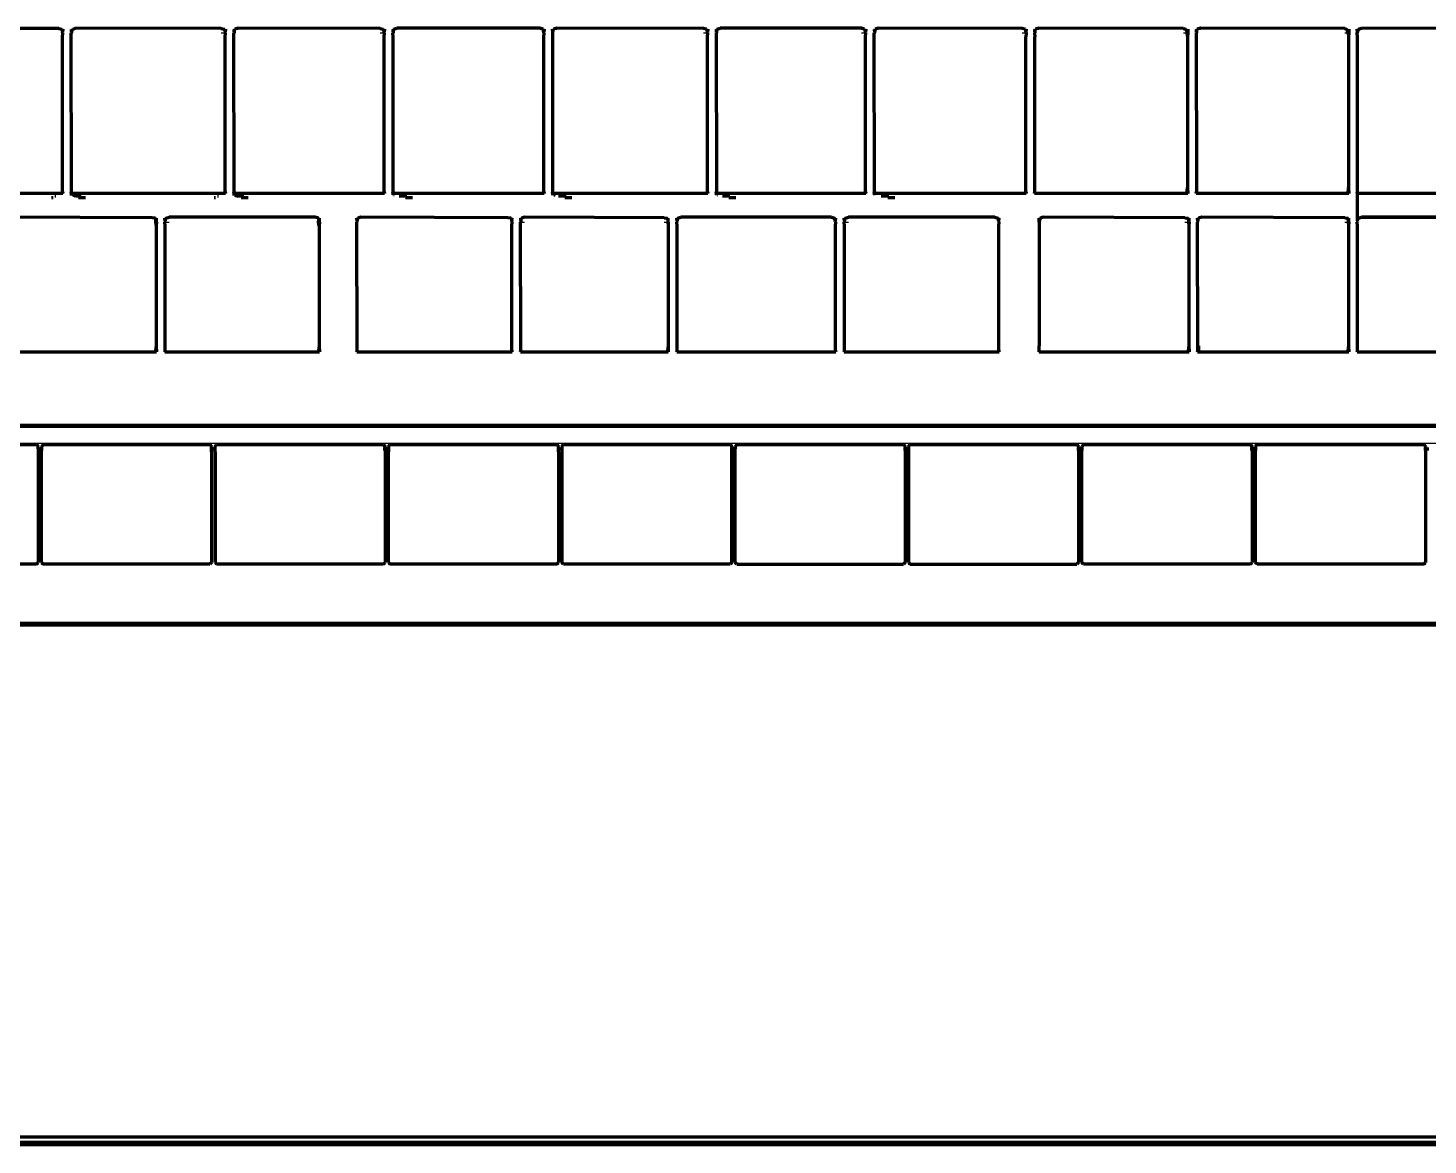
# Model space of a CAD drawing. Header units: millimetres. Extents: x 4307 to 31003, y 2809 to 20009.
# Drawn here: x 10047.6 to 10161.6, y 9454 to 9545 of the extents above; entities that cross this region are included whole.
import ezdxf

# ---------------------------------------------------------------- set-up
doc = ezdxf.new("R2010")
doc.units = ezdxf.units.MM
doc.layers.add('ProfileEdges', color=7, linetype='Continuous')

msp = doc.modelspace()

# ---------------------------------------------------------------- linework, layer by layer
for p, q in [((10050.06, 9544.88), (10050.31, 9544.88)), ((10050.31, 9544.88), (10050.4, 9544.88)), ((10050.4, 9544.54), (10050.31, 9544.54)), ((10051.08, 9544.88), (10051.17, 9544.88)), ((10063.3, 9544.88), (10063.56, 9544.88)), ((10063.64, 9544.54), (10063.3, 9544.54)), ((10063.56, 9544.88), (10063.64, 9544.88)), ((10064.33, 9544.88), (10064.41, 9544.88)), ((10064.41, 9544.88), (10064.67, 9544.88)), ((10076.23, 9544.88), (10076.49, 9544.88)), ((10076.58, 9544.54), (10076.23, 9544.54)), ((10076.49, 9544.88), (10076.58, 9544.88)), ((10077.26, 9544.88), (10077.35, 9544.88)), ((10077.35, 9544.54), (10077.26, 9544.54)), ((10077.35, 9544.88), (10077.6, 9544.88)), ((10089.24, 9544.88), (10089.5, 9544.88)), ((10089.5, 9544.88), (10089.58, 9544.88)), ((10089.58, 9544.54), (10089.5, 9544.54)), ((10090.27, 9544.88), (10090.36, 9544.88)), ((10090.36, 9544.88), (10090.61, 9544.88)), ((10102.56, 9544.88), (10102.82, 9544.88)), ((10102.91, 9544.54), (10102.56, 9544.54)), ((10102.82, 9544.88), (10102.91, 9544.88)), ((10103.59, 9544.88), (10103.68, 9544.88)), ((10103.68, 9544.54), (10103.59, 9544.54)), ((10103.68, 9544.88), (10103.93, 9544.88)), ((10115.43, 9544.88), (10115.68, 9544.88)), ((10115.77, 9544.54), (10115.43, 9544.54)), ((10115.68, 9544.88), (10115.77, 9544.88)), ((10116.46, 9544.88), (10116.54, 9544.88)), ((10116.54, 9544.54), (10116.46, 9544.54)), ((10116.54, 9544.88), (10116.8, 9544.88)), ((10128.5, 9544.88), (10128.76, 9544.88)), ((10128.84, 9544.54), (10128.5, 9544.54)), ((10128.76, 9544.88), (10128.84, 9544.88)), ((10129.53, 9544.88), (10129.61, 9544.88)), ((10129.62, 9544.54), (10129.53, 9544.54)), ((10129.61, 9544.88), (10129.87, 9544.88)), ((10141.66, 9544.88), (10141.81, 9544.88)), ((10141.93, 9544.54), (10141.66, 9544.54)), ((10141.87, 9544.86), (10142, 9544.88)), ((10142, 9544.54), (10141.93, 9544.54)), ((10142.69, 9544.88), (10142.77, 9544.88)), ((10142.77, 9544.88), (10143.03, 9544.88)), ((10154.78, 9544.88), (10154.93, 9544.88)), ((10155.05, 9544.54), (10154.78, 9544.54)), ((10154.99, 9544.86), (10155.12, 9544.88)), ((10155.12, 9544.54), (10155.05, 9544.54)), ((10155.8, 9544.88), (10155.89, 9544.88)), ((10155.89, 9544.54), (10155.8, 9544.54)), ((10155.89, 9544.88), (10156.15, 9544.88)), ((10057.68, 9529.52), (10045.66, 9529.48)), ((10086.63, 9529.52), (10074.41, 9529.48)), ((10099.36, 9529.52), (10087.74, 9529.48)), ((10141.77, 9529.52), (10129.97, 9529.48)), ((10154.78, 9529.52), (10142.88, 9529.48)), ((10058.02, 9529.48), (10057.94, 9529.48)), ((10057.94, 9529.15), (10058.02, 9529.15)), ((10058.79, 9529.48), (10058.71, 9529.48)), ((10058.71, 9529.15), (10059.05, 9529.15)), ((10071.21, 9529.48), (10058.79, 9529.48)), ((10071.29, 9529.48), (10071.21, 9529.48)), ((10071.22, 9529.15), (10071.29, 9529.15)), ((10074.41, 9529.48), (10074.33, 9529.48)), ((10086.97, 9529.48), (10086.89, 9529.48)), ((10086.89, 9529.15), (10086.97, 9529.15)), ((10087.74, 9529.48), (10087.66, 9529.48)), ((10087.66, 9529.15), (10088, 9529.15)), ((10099.36, 9529.15), (10099.65, 9529.15)), ((10099.7, 9529.48), (10099.62, 9529.48)), ((10099.65, 9529.15), (10099.7, 9529.15)), ((10100.48, 9529.48), (10100.39, 9529.48)), ((10100.39, 9529.15), (10100.48, 9529.15)), ((10113.24, 9529.48), (10100.48, 9529.48)), ((10113.33, 9529.48), (10113.24, 9529.48)), ((10114.1, 9529.48), (10114.01, 9529.48)), ((10114.01, 9529.15), (10114.36, 9529.15)), ((10126.56, 9529.48), (10114.1, 9529.48)), ((10126.64, 9529.48), (10126.56, 9529.48)), ((10129.97, 9529.48), (10129.89, 9529.48)), ((10129.89, 9529.15), (10129.97, 9529.15)), ((10141.77, 9529.15), (10142.06, 9529.15)), ((10142.11, 9529.48), (10142.02, 9529.48)), ((10142.06, 9529.15), (10142.11, 9529.15)), ((10142.88, 9529.48), (10142.79, 9529.48)), ((10142.79, 9529.15), (10142.88, 9529.15)), ((10154.78, 9529.15), (10155.07, 9529.15)), ((10155.12, 9529.48), (10155.03, 9529.48)), ((10155.07, 9529.15), (10155.12, 9529.15)), ((10155.8, 9529.48), (10155.89, 9529.48)), ((10155.8, 9529.15), (10155.89, 9529.15)), ((10155.89, 9529.48), (10167.79, 9529.48)), ((10020.43, 9512.47), (10222.2, 9512.47)), ((10222.2, 9511.14), (10020.43, 9511.14))]:
    msp.add_line(p, q)
at = {"layer": 'ProfileEdges', "lineweight": 211}
for p, q in [((10050.06, 9544.92), (10038.35, 9544.97)), ((10050.06, 9544.92), (10050.31, 9544.88)), ((10050.31, 9544.88), (10050.38, 9544.62)), ((10050.4, 9544.88), (10050.38, 9544.62)), ((10050.4, 9544.54), (10050.38, 9544.62)), ((10050.38, 9544.24), (10050.4, 9544.54)), ((10051.08, 9544.88), (10051.1, 9544.62)), ((10051.1, 9544.62), (10051.08, 9544.54)), ((10051.1, 9531.62), (10051.08, 9544.54)), ((10051.1, 9544.62), (10051.17, 9544.88)), ((10051.17, 9544.88), (10051.27, 9544.88)), ((10051.43, 9544.97), (10051.27, 9544.88)), ((10063.3, 9544.92), (10051.43, 9544.97)), ((10063.3, 9544.92), (10063.56, 9544.88)), ((10063.56, 9544.88), (10063.62, 9544.62)), ((10063.64, 9544.88), (10063.62, 9544.62)), ((10063.64, 9544.54), (10063.62, 9544.62)), ((10063.62, 9544.24), (10063.64, 9544.54)), ((10064.33, 9544.88), (10064.35, 9544.62)), ((10064.35, 9544.62), (10064.33, 9544.54)), ((10064.35, 9531.62), (10064.33, 9544.54)), ((10064.35, 9544.62), (10064.41, 9544.88)), ((10064.67, 9544.97), (10064.41, 9544.88)), ((10076.23, 9544.92), (10064.67, 9544.97)), ((10076.23, 9544.92), (10076.49, 9544.88)), ((10076.49, 9544.88), (10076.55, 9544.62)), ((10076.58, 9544.88), (10076.55, 9544.62)), ((10076.58, 9544.54), (10076.55, 9544.62)), ((10076.55, 9544.24), (10076.58, 9544.54)), ((10077.26, 9544.88), (10077.28, 9544.62)), ((10077.28, 9544.62), (10077.26, 9544.54)), ((10077.28, 9544.24), (10077.26, 9544.54)), ((10077.28, 9544.62), (10077.35, 9544.88)), ((10077.35, 9544.88), (10077.6, 9544.97)), ((10089.24, 9544.97), (10077.6, 9544.97)), ((10089.5, 9544.88), (10089.24, 9544.97)), ((10089.56, 9544.62), (10089.5, 9544.88)), ((10089.58, 9544.88), (10089.56, 9544.62)), ((10089.58, 9544.54), (10089.56, 9544.62)), ((10089.56, 9544.24), (10089.58, 9544.54)), ((10090.29, 9544.62), (10090.27, 9544.88)), ((10090.29, 9544.62), (10090.36, 9544.88)), ((10090.29, 9531.62), (10090.29, 9544.62)), ((10090.61, 9544.97), (10090.36, 9544.88)), ((10102.56, 9544.92), (10090.61, 9544.97)), ((10102.82, 9544.88), (10102.56, 9544.92)), ((10102.82, 9544.88), (10102.89, 9544.62)), ((10102.91, 9544.88), (10102.89, 9544.62)), ((10102.91, 9544.54), (10102.89, 9544.62)), ((10102.89, 9544.24), (10102.91, 9544.54)), ((10103.59, 9544.88), (10103.61, 9544.62)), ((10103.61, 9544.62), (10103.59, 9544.54)), ((10103.59, 9544.54), (10103.61, 9531.62)), ((10103.61, 9544.62), (10103.68, 9544.88)), ((10103.68, 9544.88), (10103.93, 9544.97)), ((10115.43, 9544.97), (10103.93, 9544.97)), ((10115.68, 9544.88), (10115.43, 9544.97)), ((10115.68, 9544.88), (10115.75, 9544.62)), ((10115.77, 9544.88), (10115.75, 9544.62)), ((10115.77, 9544.54), (10115.75, 9544.62)), ((10115.75, 9544.24), (10115.77, 9544.54)), ((10116.46, 9544.88), (10116.48, 9544.62)), ((10116.48, 9544.62), (10116.46, 9544.54)), ((10116.48, 9531.62), (10116.46, 9544.54)), ((10116.54, 9544.88), (10116.48, 9544.62)), ((10116.8, 9544.97), (10116.54, 9544.88)), ((10128.5, 9544.92), (10116.8, 9544.97)), ((10128.76, 9544.88), (10128.5, 9544.92)), ((10128.76, 9544.88), (10128.82, 9544.62)), ((10128.84, 9544.88), (10128.82, 9544.62)), ((10128.82, 9544.62), (10128.84, 9544.54)), ((10128.84, 9544.54), (10128.82, 9544.24)), ((10129.53, 9544.88), (10129.55, 9544.62)), ((10129.55, 9544.62), (10129.53, 9544.54)), ((10129.53, 9544.54), (10129.55, 9544.24)), ((10129.55, 9544.62), (10129.61, 9544.88)), ((10129.87, 9544.97), (10129.61, 9544.88)), ((10141.66, 9544.92), (10129.87, 9544.97)), ((10141.66, 9544.92), (10141.81, 9544.88)), ((10141.81, 9544.88), (10141.87, 9544.86)), ((10141.87, 9544.86), (10141.92, 9544.63)), ((10141.92, 9544.63), (10141.93, 9544.54)), ((10141.93, 9544.54), (10141.98, 9544.24)), ((10142, 9544.54), (10141.98, 9544.24)), ((10142, 9544.88), (10142, 9544.54)), ((10142.69, 9544.88), (10142.71, 9544.62)), ((10142.71, 9544.62), (10142.69, 9544.54)), ((10142.69, 9544.54), (10142.71, 9531.99)), ((10142.71, 9544.62), (10142.77, 9544.88)), ((10143.03, 9544.97), (10142.77, 9544.88)), ((10154.78, 9544.92), (10143.03, 9544.97)), ((10154.78, 9544.92), (10154.93, 9544.88)), ((10154.93, 9544.88), (10154.99, 9544.86)), ((10155.03, 9544.63), (10154.99, 9544.86)), ((10155.03, 9544.63), (10155.05, 9544.54)), ((10155.05, 9544.54), (10155.1, 9544.24)), ((10155.12, 9544.54), (10155.1, 9544.24)), ((10155.12, 9544.88), (10155.12, 9544.54)), ((10155.83, 9544.62), (10155.8, 9544.88)), ((10155.8, 9544.54), (10155.83, 9544.62)), ((10155.83, 9544.24), (10155.8, 9544.54)), ((10155.83, 9544.62), (10155.89, 9544.88)), ((10155.89, 9544.88), (10156.15, 9544.97)), ((10167.54, 9544.92), (10156.15, 9544.97)), ((10050.38, 9531.62), (10050.38, 9544.24)), ((10063.62, 9531.62), (10063.62, 9544.24)), ((10076.55, 9531.62), (10076.55, 9544.24)), ((10077.28, 9531.62), (10077.28, 9544.24)), ((10089.56, 9531.62), (10089.56, 9544.24)), ((10102.89, 9531.62), (10102.89, 9544.24)), ((10115.75, 9531.62), (10115.75, 9544.24)), ((10128.82, 9531.62), (10128.82, 9544.24)), ((10129.55, 9531.62), (10129.55, 9544.24)), ((10141.98, 9544.24), (10141.98, 9531.99)), ((10155.1, 9544.24), (10155.1, 9531.99)), ((10155.83, 9531.62), (10155.83, 9544.24)), ((10141.93, 9531.49), (10141.98, 9531.99)), ((10141.98, 9531.99), (10142, 9531.5)), ((10142.71, 9531.99), (10142.71, 9531.62)), ((10155.05, 9531.49), (10155.1, 9531.99)), ((10155.1, 9531.99), (10155.12, 9531.5)), ((10050.34, 9531.48), (10038.06, 9531.5)), ((10049.48, 9531.17), (10049.6, 9531.17)), ((10049.83, 9531.26), (10049.75, 9531.26)), ((10050.38, 9531.62), (10050.34, 9531.48)), ((10050.4, 9531.5), (10050.34, 9531.48)), ((10050.38, 9531.62), (10050.4, 9531.5)), ((10051.08, 9531.5), (10051.1, 9531.62)), ((10051.08, 9531.5), (10051.08, 9531.32)), ((10051.17, 9531.48), (10051.08, 9531.5)), ((10051.16, 9531.5), (10051.1, 9531.62)), ((10051.21, 9531.37), (10051.17, 9531.48)), ((10063.59, 9531.48), (10051.17, 9531.48)), ((10051.43, 9531.26), (10051.21, 9531.37)), ((10051.9, 9531.26), (10051.43, 9531.26)), ((10051.66, 9531.17), (10052.23, 9531.17)), ((10062.71, 9531.17), (10062.82, 9531.17)), ((10063.06, 9531.26), (10062.98, 9531.26)), ((10063.59, 9531.48), (10063.62, 9531.62)), ((10063.64, 9531.5), (10063.59, 9531.48)), ((10063.62, 9531.62), (10063.64, 9531.5)), ((10064.33, 9531.5), (10064.35, 9531.62)), ((10064.33, 9531.5), (10064.33, 9531.32)), ((10064.38, 9531.5), (10064.33, 9531.5)), ((10064.35, 9531.62), (10064.38, 9531.5)), ((10064.38, 9531.5), (10064.41, 9531.36)), ((10076.52, 9531.48), (10064.38, 9531.5)), ((10064.41, 9531.36), (10064.67, 9531.26)), ((10065.14, 9531.26), (10064.67, 9531.26)), ((10064.91, 9531.17), (10065.48, 9531.17)), ((10076.52, 9531.48), (10076.55, 9531.62)), ((10076.58, 9531.5), (10076.52, 9531.48)), ((10076.55, 9531.62), (10076.58, 9531.5)), ((10077.26, 9531.5), (10077.28, 9531.62)), ((10077.26, 9531.5), (10077.26, 9531.37)), ((10077.31, 9531.5), (10077.26, 9531.5)), ((10077.28, 9531.62), (10077.31, 9531.5)), ((10077.31, 9531.5), (10077.35, 9531.36)), ((10089.53, 9531.5), (10077.31, 9531.5)), ((10077.37, 9531.35), (10077.35, 9531.36)), ((10078.4, 9531.26), (10077.79, 9531.26)), ((10078.3, 9531.17), (10078.87, 9531.17)), ((10089.56, 9531.62), (10089.53, 9531.5)), ((10089.58, 9531.5), (10089.53, 9531.5)), ((10089.56, 9531.62), (10089.58, 9531.5)), ((10090.27, 9531.5), (10090.29, 9531.62)), ((10090.27, 9531.5), (10090.27, 9531.36)), ((10090.34, 9531.5), (10090.27, 9531.5)), ((10090.34, 9531.5), (10090.29, 9531.62)), ((10090.4, 9531.37), (10090.34, 9531.5)), ((10102.86, 9531.5), (10090.34, 9531.5)), ((10090.51, 9531.32), (10090.4, 9531.37)), ((10091.38, 9531.26), (10090.77, 9531.26)), ((10091.26, 9531.17), (10091.83, 9531.17)), ((10102.86, 9531.5), (10102.89, 9531.62)), ((10102.91, 9531.5), (10102.86, 9531.5)), ((10102.89, 9531.62), (10102.91, 9531.5)), ((10103.59, 9531.5), (10103.61, 9531.62)), ((10103.59, 9531.5), (10103.59, 9531.37)), ((10103.64, 9531.5), (10103.59, 9531.5)), ((10103.64, 9531.5), (10103.61, 9531.62)), ((10103.68, 9531.36), (10103.64, 9531.5)), ((10115.72, 9531.5), (10103.64, 9531.5)), ((10103.7, 9531.35), (10103.68, 9531.36)), ((10104.72, 9531.27), (10104.12, 9531.26)), ((10104.64, 9531.17), (10105.21, 9531.17)), ((10115.75, 9531.62), (10115.72, 9531.5)), ((10115.77, 9531.5), (10115.72, 9531.5)), ((10115.75, 9531.62), (10115.77, 9531.5)), ((10116.46, 9531.5), (10116.48, 9531.62)), ((10116.46, 9531.5), (10116.46, 9531.37)), ((10116.51, 9531.5), (10116.46, 9531.5)), ((10116.48, 9531.62), (10116.51, 9531.5)), ((10116.51, 9531.5), (10116.54, 9531.36)), ((10128.79, 9531.5), (10116.51, 9531.5)), ((10117.65, 9531.26), (10117.04, 9531.26)), ((10117.57, 9531.17), (10118.14, 9531.17)), ((10128.82, 9531.62), (10128.79, 9531.5)), ((10128.84, 9531.5), (10128.79, 9531.5)), ((10128.82, 9531.62), (10128.84, 9531.5)), ((10129.53, 9531.5), (10129.55, 9531.62)), ((10129.6, 9531.5), (10129.53, 9531.5)), ((10129.6, 9531.5), (10129.55, 9531.62)), ((10141.93, 9531.49), (10129.6, 9531.5)), ((10142, 9531.5), (10141.93, 9531.49)), ((10142.69, 9531.5), (10142.71, 9531.62)), ((10142.76, 9531.5), (10142.69, 9531.5)), ((10142.76, 9531.5), (10142.71, 9531.62)), ((10155.05, 9531.49), (10142.76, 9531.5)), ((10155.12, 9531.5), (10155.05, 9531.49)), ((10155.8, 9531.5), (10155.83, 9531.62)), ((10155.88, 9531.5), (10155.8, 9531.5)), ((10155.8, 9531.5), (10155.8, 9529.48)), ((10155.88, 9531.5), (10155.83, 9531.62)), ((10167.81, 9531.49), (10155.88, 9531.5)), ((10057.68, 9529.52), (10045.92, 9529.57)), ((10057.94, 9529.48), (10057.68, 9529.52)), ((10058.79, 9529.48), (10059.05, 9529.57)), ((10070.95, 9529.57), (10059.05, 9529.57)), ((10071.21, 9529.48), (10070.95, 9529.57)), ((10074.67, 9529.57), (10074.41, 9529.48)), ((10086.63, 9529.52), (10074.67, 9529.57)), ((10086.89, 9529.48), (10086.63, 9529.52)), ((10088, 9529.57), (10087.74, 9529.48)), ((10099.36, 9529.52), (10088, 9529.57)), ((10099.36, 9529.52), (10099.62, 9529.48)), ((10100.48, 9529.48), (10100.73, 9529.57)), ((10112.99, 9529.57), (10100.73, 9529.57)), ((10112.99, 9529.57), (10113.24, 9529.48)), ((10114.1, 9529.48), (10114.36, 9529.57)), ((10126.3, 9529.57), (10114.36, 9529.57)), ((10126.3, 9529.57), (10126.56, 9529.48)), ((10130.23, 9529.57), (10129.97, 9529.48)), ((10141.77, 9529.52), (10130.23, 9529.57)), ((10141.77, 9529.52), (10142.02, 9529.48)), ((10143.14, 9529.57), (10142.88, 9529.48)), ((10154.78, 9529.52), (10143.14, 9529.57)), ((10154.78, 9529.52), (10155.03, 9529.48)), ((10155.89, 9529.48), (10156.15, 9529.57)), ((10167.54, 9529.57), (10156.15, 9529.57)), ((10057.94, 9529.48), (10057.94, 9529.15)), ((10057.94, 9529.15), (10058, 9528.85)), ((10058.02, 9529.15), (10058, 9528.85)), ((10058, 9528.85), (10058, 9519.07)), ((10058.02, 9529.15), (10058.02, 9529.48)), ((10058.73, 9529.22), (10058.71, 9529.48)), ((10058.71, 9529.15), (10058.73, 9529.22)), ((10058.73, 9528.85), (10058.71, 9529.15)), ((10058.73, 9529.22), (10058.79, 9529.48)), ((10058.73, 9518.7), (10058.73, 9528.85)), ((10071.21, 9529.48), (10071.21, 9529.24)), ((10071.22, 9529.15), (10071.21, 9529.24)), ((10071.27, 9528.85), (10071.22, 9529.15)), ((10071.29, 9529.15), (10071.27, 9528.85)), ((10071.27, 9528.85), (10071.27, 9519.07)), ((10071.29, 9529.15), (10071.29, 9529.48)), ((10074.35, 9529.22), (10074.33, 9529.48)), ((10074.33, 9529.15), (10074.35, 9529.22)), ((10074.35, 9518.7), (10074.33, 9529.15)), ((10074.35, 9529.22), (10074.41, 9529.48)), ((10086.89, 9529.48), (10086.95, 9529.22)), ((10086.95, 9529.22), (10086.97, 9529.48)), ((10086.97, 9529.15), (10086.95, 9529.22)), ((10086.95, 9528.85), (10086.97, 9529.15)), ((10086.95, 9518.7), (10086.95, 9528.85)), ((10087.66, 9529.48), (10087.68, 9529.22)), ((10087.66, 9529.15), (10087.68, 9529.22)), ((10087.68, 9518.7), (10087.66, 9529.15)), ((10087.68, 9529.22), (10087.74, 9529.48)), ((10099.62, 9529.48), (10099.65, 9529.15)), ((10099.65, 9529.15), (10099.68, 9528.85)), ((10099.7, 9529.15), (10099.68, 9528.85)), ((10099.68, 9528.85), (10099.68, 9519.07)), ((10099.7, 9529.15), (10099.7, 9529.48)), ((10100.41, 9529.22), (10100.39, 9529.48)), ((10100.39, 9529.15), (10100.41, 9529.22)), ((10100.41, 9528.85), (10100.39, 9529.15)), ((10100.41, 9529.22), (10100.48, 9529.48)), ((10100.41, 9518.7), (10100.41, 9528.85)), ((10113.31, 9529.22), (10113.24, 9529.48)), ((10113.31, 9529.22), (10113.33, 9529.48)), ((10113.33, 9529.15), (10113.31, 9529.22)), ((10113.31, 9528.85), (10113.33, 9529.15)), ((10113.31, 9518.7), (10113.31, 9528.85)), ((10114.04, 9529.22), (10114.01, 9529.48)), ((10114.01, 9529.15), (10114.04, 9529.22)), ((10114.04, 9528.85), (10114.01, 9529.15)), ((10114.04, 9529.22), (10114.1, 9529.48)), ((10114.04, 9518.7), (10114.04, 9528.85)), ((10126.62, 9529.22), (10126.56, 9529.48)), ((10126.62, 9529.22), (10126.64, 9529.48)), ((10126.64, 9529.15), (10126.62, 9529.22)), ((10126.62, 9528.85), (10126.64, 9529.15)), ((10126.62, 9518.7), (10126.62, 9528.85)), ((10129.91, 9529.22), (10129.89, 9529.48)), ((10129.89, 9529.15), (10129.91, 9529.22)), ((10129.89, 9529.15), (10129.91, 9519.07)), ((10129.97, 9529.48), (10129.91, 9529.22)), ((10142.02, 9529.48), (10142.06, 9529.15)), ((10142.06, 9529.15), (10142.09, 9528.85)), ((10142.11, 9529.15), (10142.09, 9528.85)), ((10142.09, 9528.85), (10142.09, 9519.07)), ((10142.11, 9529.15), (10142.11, 9529.48)), ((10142.81, 9529.22), (10142.79, 9529.48)), ((10142.79, 9529.15), (10142.81, 9529.22)), ((10142.81, 9518.7), (10142.79, 9529.15)), ((10142.81, 9529.22), (10142.88, 9529.48)), ((10155.03, 9529.48), (10155.07, 9529.15)), ((10155.07, 9529.15), (10155.1, 9528.85)), ((10155.12, 9529.15), (10155.1, 9528.85)), ((10155.1, 9528.85), (10155.1, 9519.07)), ((10155.12, 9529.15), (10155.12, 9529.48)), ((10155.8, 9529.31), (10155.89, 9529.48)), ((10155.8, 9529.48), (10155.8, 9529.31)), ((10155.8, 9529.31), (10155.83, 9529.22)), ((10155.83, 9529.22), (10155.8, 9529.15)), ((10155.83, 9528.85), (10155.8, 9529.15)), ((10155.83, 9518.7), (10155.83, 9528.85)), ((10045.65, 9518.58), (10057.92, 9518.58)), ((10057.92, 9518.58), (10057.94, 9518.68)), ((10057.92, 9518.58), (10058.02, 9518.58)), ((10058, 9519.07), (10057.94, 9518.68)), ((10058, 9519.07), (10058.02, 9518.58)), ((10058.71, 9518.58), (10058.73, 9518.7)), ((10058.71, 9518.58), (10058.78, 9518.58)), ((10058.78, 9518.58), (10058.73, 9518.7)), ((10058.78, 9518.58), (10071.19, 9518.58)), ((10071.19, 9518.58), (10071.21, 9518.68)), ((10071.19, 9518.58), (10071.29, 9518.58)), ((10071.27, 9519.07), (10071.21, 9518.68)), ((10071.27, 9519.07), (10071.29, 9518.58)), ((10074.33, 9518.58), (10074.35, 9518.7)), ((10074.33, 9518.58), (10074.4, 9518.58)), ((10074.4, 9518.58), (10074.35, 9518.7)), ((10074.4, 9518.58), (10086.92, 9518.58)), ((10086.92, 9518.58), (10086.95, 9518.7)), ((10086.92, 9518.58), (10086.97, 9518.58)), ((10086.95, 9518.7), (10086.97, 9518.58)), ((10087.66, 9518.58), (10087.68, 9518.7)), ((10087.66, 9518.58), (10087.71, 9518.58)), ((10087.68, 9518.7), (10087.71, 9518.58)), ((10087.71, 9518.58), (10099.6, 9518.58)), ((10099.6, 9518.58), (10099.62, 9518.68)), ((10099.6, 9518.58), (10099.7, 9518.58)), ((10099.68, 9519.07), (10099.62, 9518.68)), ((10099.68, 9519.07), (10099.7, 9518.58)), ((10100.39, 9518.58), (10100.41, 9518.7)), ((10100.39, 9518.58), (10100.46, 9518.58)), ((10100.46, 9518.58), (10100.41, 9518.7)), ((10100.46, 9518.58), (10113.28, 9518.58)), ((10113.28, 9518.58), (10113.31, 9518.7)), ((10113.28, 9518.58), (10113.33, 9518.58)), ((10113.31, 9518.7), (10113.33, 9518.58)), ((10114.01, 9518.58), (10114.04, 9518.7)), ((10114.01, 9518.58), (10114.09, 9518.58)), ((10114.09, 9518.58), (10114.04, 9518.7)), ((10114.09, 9518.58), (10126.59, 9518.58)), ((10126.59, 9518.58), (10126.62, 9518.7)), ((10126.59, 9518.58), (10126.64, 9518.58)), ((10126.62, 9518.7), (10126.64, 9518.58)), ((10129.89, 9518.58), (10129.91, 9518.7)), ((10129.89, 9518.58), (10129.94, 9518.58)), ((10129.91, 9518.7), (10129.91, 9519.07)), ((10129.94, 9518.58), (10129.91, 9518.7)), ((10129.94, 9518.58), (10142, 9518.58)), ((10142, 9518.58), (10142.02, 9518.68)), ((10142, 9518.58), (10142.11, 9518.58)), ((10142.09, 9519.07), (10142.02, 9518.68)), ((10142.09, 9519.07), (10142.11, 9518.58)), ((10142.79, 9518.58), (10142.81, 9518.7)), ((10142.79, 9518.58), (10142.84, 9518.58)), ((10142.84, 9518.58), (10142.81, 9518.7)), ((10142.84, 9518.58), (10142.88, 9518.58)), ((10142.88, 9519.09), (10142.88, 9518.58)), ((10142.88, 9518.58), (10155.02, 9518.58)), ((10155.02, 9518.58), (10155.03, 9518.68)), ((10155.02, 9518.58), (10155.12, 9518.58)), ((10155.1, 9519.07), (10155.03, 9518.68)), ((10155.1, 9519.07), (10155.12, 9518.58)), ((10155.8, 9518.58), (10155.83, 9518.7)), ((10155.8, 9518.58), (10155.85, 9518.58)), ((10155.85, 9518.58), (10155.83, 9518.7)), ((10155.85, 9518.58), (10167.77, 9518.58)), ((10222.2, 9512.6), (10020.43, 9512.6)), ((10034.68, 9511.04), (10048.25, 9511.04)), ((10048.25, 9511.04), (10048.39, 9510.89)), ((10048.39, 9510.7), (10048.39, 9510.89)), ((10048.39, 9510.7), (10048.67, 9510.7)), ((10048.39, 9510.7), (10048.39, 9501.43)), ((10048.8, 9511.04), (10048.67, 9510.89)), ((10048.67, 9510.89), (10048.67, 9510.7)), ((10048.67, 9510.7), (10048.8, 9510.7)), ((10048.67, 9501.43), (10048.67, 9510.7)), ((10048.8, 9511.04), (10062.37, 9511.04)), ((10062.37, 9511.04), (10062.51, 9510.89)), ((10062.51, 9510.7), (10062.51, 9510.89)), ((10062.51, 9510.7), (10062.79, 9510.7)), ((10062.51, 9510.46), (10062.51, 9510.7)), ((10062.51, 9510.46), (10062.51, 9501.43)), ((10062.79, 9510.89), (10062.92, 9511.04)), ((10062.79, 9510.7), (10062.79, 9510.89)), ((10062.79, 9510.46), (10062.79, 9510.7)), ((10062.79, 9510.46), (10062.79, 9501.43)), ((10062.92, 9511.04), (10076.49, 9511.04)), ((10076.49, 9511.04), (10076.63, 9510.89)), ((10076.49, 9510.7), (10076.63, 9510.7)), ((10076.63, 9510.89), (10076.63, 9510.7)), ((10076.63, 9510.7), (10076.91, 9510.7)), ((10076.63, 9510.7), (10076.63, 9501.43)), ((10076.9, 9510.89), (10077.04, 9511.04)), ((10076.9, 9510.89), (10076.91, 9510.7)), ((10076.91, 9510.7), (10076.9, 9510.46)), ((10076.9, 9501.43), (10076.9, 9510.46)), ((10077.04, 9511.04), (10090.61, 9511.04)), ((10090.61, 9511.04), (10090.75, 9510.89)), ((10090.75, 9510.7), (10090.75, 9510.89)), ((10090.75, 9510.7), (10091.02, 9510.7)), ((10090.75, 9510.46), (10090.75, 9510.7)), ((10090.75, 9510.46), (10090.75, 9501.43)), ((10091.02, 9510.89), (10091.16, 9511.04)), ((10091.02, 9510.89), (10091.02, 9510.7)), ((10091.02, 9510.7), (10091.16, 9510.7)), ((10091.02, 9510.7), (10091.02, 9501.43)), ((10091.16, 9511.04), (10104.73, 9511.04)), ((10104.73, 9511.04), (10104.87, 9510.89)), ((10104.73, 9510.7), (10104.87, 9510.7)), ((10104.87, 9510.89), (10104.87, 9510.7)), ((10104.87, 9510.7), (10105.14, 9510.7)), ((10104.87, 9501.43), (10104.87, 9510.7)), ((10105.28, 9511.04), (10105.14, 9510.89)), ((10105.14, 9510.89), (10105.14, 9510.7)), ((10105.14, 9501.43), (10105.14, 9510.7)), ((10105.28, 9511.04), (10118.85, 9511.04)), ((10118.85, 9511.04), (10118.99, 9510.89)), ((10118.85, 9510.7), (10118.99, 9510.7)), ((10118.99, 9510.89), (10118.99, 9510.7)), ((10118.99, 9510.7), (10119.26, 9510.7)), ((10118.99, 9510.7), (10118.99, 9501.43)), ((10119.26, 9510.89), (10119.4, 9511.04)), ((10119.26, 9510.89), (10119.26, 9510.7)), ((10119.26, 9510.7), (10119.4, 9510.7)), ((10119.26, 9510.7), (10119.26, 9501.43)), ((10119.4, 9511.04), (10132.97, 9511.04)), ((10132.97, 9511.04), (10133.11, 9510.89)), ((10132.97, 9510.7), (10133.11, 9510.7)), ((10133.11, 9510.89), (10133.11, 9510.7)), ((10133.11, 9510.7), (10133.38, 9510.7)), ((10133.11, 9510.7), (10133.11, 9501.43)), ((10133.52, 9511.04), (10133.38, 9510.89)), ((10133.38, 9510.89), (10133.38, 9510.7)), ((10133.38, 9510.7), (10133.52, 9510.7)), ((10133.38, 9501.43), (10133.38, 9510.7)), ((10133.52, 9511.04), (10147.09, 9511.04)), ((10147.09, 9511.04), (10147.23, 9510.89)), ((10147.09, 9510.7), (10147.23, 9510.7)), ((10147.23, 9510.7), (10147.23, 9510.89)), ((10147.23, 9510.7), (10147.5, 9510.7)), ((10147.23, 9510.7), (10147.23, 9501.43)), ((10147.64, 9511.04), (10147.5, 9510.89)), ((10147.5, 9510.89), (10147.5, 9510.7)), ((10147.5, 9510.7), (10147.64, 9510.7)), ((10147.5, 9510.7), (10147.5, 9501.43)), ((10147.64, 9511.04), (10161.21, 9511.04)), ((10161.21, 9511.04), (10161.35, 9510.89)), ((10161.21, 9510.7), (10161.35, 9510.7)), ((10161.35, 9510.89), (10161.35, 9510.7)), ((10161.35, 9510.7), (10161.62, 9510.7)), ((10161.35, 9510.7), (10161.35, 9501.43)), ((10048.25, 9501.29), (10034.68, 9501.29)), ((10048.25, 9501.29), (10048.39, 9501.43)), ((10048.67, 9501.43), (10048.8, 9501.29)), ((10062.37, 9501.29), (10048.8, 9501.29)), ((10062.51, 9501.43), (10062.37, 9501.29)), ((10062.79, 9501.43), (10062.92, 9501.29)), ((10076.49, 9501.29), (10062.92, 9501.29)), ((10076.49, 9501.29), (10076.63, 9501.43)), ((10076.9, 9501.43), (10077.04, 9501.29)), ((10090.61, 9501.29), (10077.04, 9501.29)), ((10090.61, 9501.29), (10090.75, 9501.43)), ((10091.16, 9501.29), (10091.02, 9501.43)), ((10104.73, 9501.29), (10091.16, 9501.29)), ((10104.87, 9501.43), (10104.73, 9501.29)), ((10105.28, 9501.29), (10105.14, 9501.43)), ((10105.28, 9501.29), (10118.85, 9501.29)), ((10118.99, 9501.43), (10118.85, 9501.29)), ((10119.26, 9501.43), (10119.4, 9501.29)), ((10119.4, 9501.29), (10132.97, 9501.29)), ((10133.11, 9501.43), (10132.97, 9501.29)), ((10133.52, 9501.29), (10133.38, 9501.43)), ((10147.09, 9501.29), (10133.52, 9501.29)), ((10147.09, 9501.29), (10147.23, 9501.43)), ((10147.64, 9501.31), (10147.5, 9501.43)), ((10161.21, 9501.31), (10147.64, 9501.31)), ((10161.21, 9501.31), (10161.35, 9501.43)), ((9988.2, 9496.5), (10287.42, 9496.5)), ((10287.25, 9496.32), (9988.37, 9496.32)), ((10460.82, 9454.62), (9975.77, 9454.62)), ((10442.46, 9453.99), (9975.7, 9454)), ((9994.14, 9454.22), (10442.44, 9454.22))]:
    msp.add_line(p, q, dxfattribs=at)

doc.saveas('drawing.dxf')
